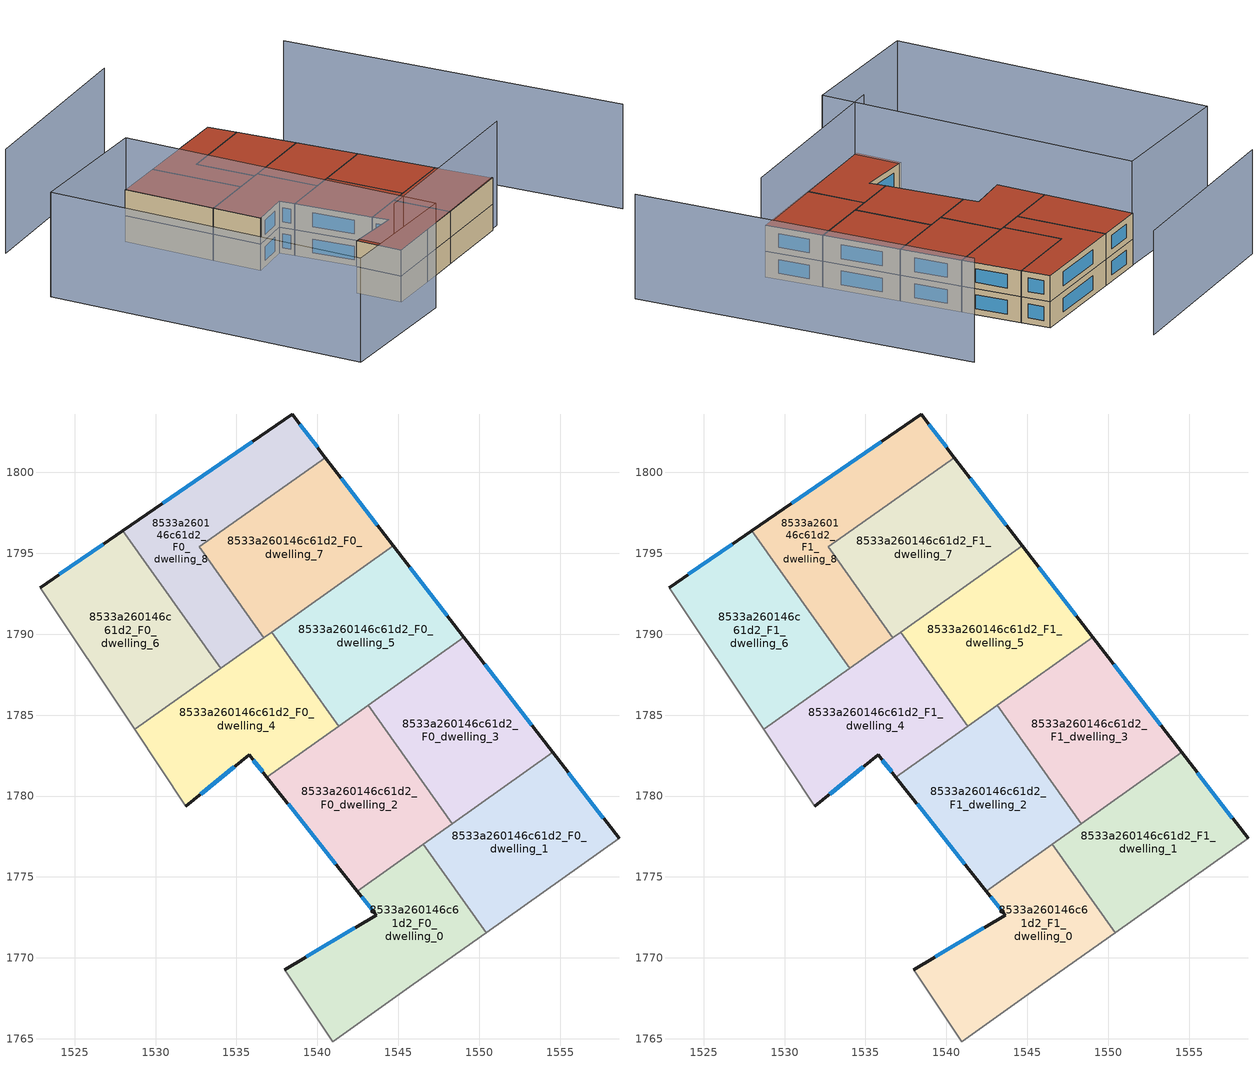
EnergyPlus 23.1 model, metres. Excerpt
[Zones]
8533a260146c61d2_F0_dwelling_0
 floor ground (EU_floor_Construction): 1546.54,1777.03 1550.42,1771.56 1545.92,1768.37 1540.94,1764.82 1537.99,1769.26 1543.63,1772.65 1542.46,1774.13 z0
 wall outside (EU_wall_Construction): 1542.46,1774.13 1543.63,1772.65 1537.99,1769.26 z0:3
 wall adiabatic (EU_wall_Construction): 1537.99,1769.26 1540.94,1764.82 1545.92,1768.37 1550.42,1771.56 z0:3
 wall to 8533a260146c61d2_F0_dwelling_1 (EU_wall_Construction): 1550.42,1771.56 1546.54,1777.03 z0:3
 wall to 8533a260146c61d2_F0_dwelling_2 (EU_wall_Construction): 1546.54,1777.03 1542.46,1774.13 z0:3
 window (EU_Window_Construction): 1542.31,1771.85 1539.32,1770.06 / 1542.73,1773.78 1543.36,1773 z0.7:2.3
8533a260146c61d2_F0_dwelling_1
 floor ground (EU_floor_Construction): 1554.54,1782.7 1558.64,1777.38 1550.42,1771.56 1546.54,1777.03 z0
 wall outside (EU_wall_Construction): 1558.64,1777.38 1554.54,1782.7 z0:3
 wall adiabatic (EU_wall_Construction): 1550.42,1771.56 1558.64,1777.38 z0:3
 wall to 8533a260146c61d2_F0_dwelling_3 (EU_wall_Construction): 1554.54,1782.7 1548.33,1778.3 z0:3
 wall to 8533a260146c61d2_F0_dwelling_2 (EU_wall_Construction): 1548.33,1778.3 1546.54,1777.03 z0:3
 window (EU_Window_Construction): 1557.68,1778.63 1555.5,1781.45 z0.7:2.3
8533a260146c61d2_F0_dwelling_2
 floor ground (EU_floor_Construction): 1543.14,1785.61 1548.33,1778.3 1542.46,1774.13 1536.88,1781.17 z0
 wall outside (EU_wall_Construction): 1536.88,1781.17 1542.46,1774.13 z0:3
 wall to 8533a260146c61d2_F0_dwelling_3 (EU_wall_Construction): 1548.33,1778.3 1543.14,1785.61 z0:3
 wall to 8533a260146c61d2_F0_dwelling_4 (EU_wall_Construction): 1541.31,1784.32 1536.88,1781.17 z0:3
 wall to 8533a260146c61d2_F0_dwelling_5 (EU_wall_Construction): 1543.13,1785.61 1541.31,1784.32 z0:3
 window (EU_Window_Construction): 1538.19,1779.52 1541.15,1775.79 z0.7:2.3
8533a260146c61d2_F0_dwelling_3
 floor ground (EU_floor_Construction): 1549.05,1789.82 1554.54,1782.7 1548.33,1778.3 1543.14,1785.61 z0
 wall outside (EU_wall_Construction): 1554.54,1782.7 1549.05,1789.82 z0:3
 wall to 8533a260146c61d2_F0_dwelling_5 (EU_wall_Construction): 1549.05,1789.82 1543.14,1785.61 z0:3
 window (EU_Window_Construction): 1553.25,1784.37 1550.34,1788.15 z0.7:2.3
8533a260146c61d2_F0_dwelling_4
 floor ground (EU_floor_Construction): 1537.18,1790.13 1541.31,1784.32 1536.88,1781.17 1535.79,1782.54 1531.86,1779.38 1528.71,1784.12 z0
 wall outside (EU_wall_Construction): 1531.86,1779.38 1535.79,1782.54 1536.88,1781.17 z0:3
 wall adiabatic (EU_wall_Construction): 1528.71,1784.12 1531.86,1779.38 z0:3
 wall to 8533a260146c61d2_F0_dwelling_5 (EU_wall_Construction): 1541.31,1784.32 1537.18,1790.13 z0:3
 wall to 8533a260146c61d2_F0_dwelling_6 (EU_wall_Construction): 1534.02,1787.88 1528.71,1784.12 z0:3
 wall to 8533a260146c61d2_F0_dwelling_8 (EU_wall_Construction): 1536.69,1789.78 1534.02,1787.88 z0:3
 wall to 8533a260146c61d2_F0_dwelling_7 (EU_wall_Construction): 1537.18,1790.13 1536.69,1789.78 z0:3
 window (EU_Window_Construction): 1536.05,1782.22 1536.62,1781.49 / 1532.79,1780.12 1534.87,1781.8 z0.7:2.3
8533a260146c61d2_F0_dwelling_5
 floor ground (EU_floor_Construction): 1544.7,1795.46 1549.05,1789.82 1541.31,1784.32 1537.18,1790.13 z0
 wall outside (EU_wall_Construction): 1549.05,1789.82 1544.7,1795.46 z0:3
 wall to 8533a260146c61d2_F0_dwelling_7 (EU_wall_Construction): 1544.7,1795.46 1537.18,1790.13 z0:3
 window (EU_Window_Construction): 1548.03,1791.14 1545.72,1794.14 z0.7:2.3
8533a260146c61d2_F0_dwelling_6
 floor ground (EU_floor_Construction): 1527.97,1796.4 1534.02,1787.88 1528.71,1784.12 1522.86,1792.88 z0
 wall outside (EU_wall_Construction): 1527.97,1796.4 1522.86,1792.88 z0:3
 wall adiabatic (EU_wall_Construction): 1522.86,1792.88 1528.71,1784.12 z0:3
 wall to 8533a260146c61d2_F0_dwelling_8 (EU_wall_Construction): 1534.02,1787.88 1527.97,1796.4 z0:3
 window (EU_Window_Construction): 1526.77,1795.57 1524.06,1793.71 z0.7:2.3
8533a260146c61d2_F0_dwelling_7
 floor ground (EU_floor_Construction): 1540.49,1800.92 1544.7,1795.46 1536.69,1789.78 1532.7,1795.39 z0
 wall outside (EU_wall_Construction): 1544.7,1795.46 1540.49,1800.92 z0:3
 wall to 8533a260146c61d2_F0_dwelling_8 (EU_wall_Construction): 1540.49,1800.92 1532.7,1795.39 1536.69,1789.78 z0:3
 window (EU_Window_Construction): 1543.71,1796.75 1541.48,1799.64 z0.7:2.3
8533a260146c61d2_F0_dwelling_8
 floor ground (EU_floor_Construction): 1538.43,1803.59 1540.49,1800.92 1532.7,1795.39 1536.69,1789.78 1534.02,1787.88 1527.97,1796.4 z0
 wall outside (EU_wall_Construction): 1540.49,1800.92 1538.43,1803.59 1527.97,1796.4 z0:3
 window (EU_Window_Construction): 1535.98,1801.9 1530.43,1798.09 / 1540.01,1801.55 1538.92,1802.97 z0.7:2.3
8533a260146c61d2_F1_dwelling_0
 floor to 8533a260146c61d2_F0_dwelling_0 (EU_floor_Construction): 1546.54,1777.03 1550.42,1771.56 1545.92,1768.37 1540.94,1764.82 1537.99,1769.26 1543.63,1772.65 1542.46,1774.13 z3
 wall outside (EU_wall_Construction): 1542.46,1774.13 1543.63,1772.65 1537.99,1769.26 z3:6
 wall adiabatic (EU_wall_Construction): 1537.99,1769.26 1540.94,1764.82 1545.92,1768.37 1550.42,1771.56 z3:6
 wall to 8533a260146c61d2_F1_dwelling_1 (EU_wall_Construction): 1550.42,1771.56 1546.54,1777.03 z3:6
 wall to 8533a260146c61d2_F1_dwelling_2 (EU_wall_Construction): 1546.54,1777.03 1542.46,1774.13 z3:6
 window (EU_Window_Construction): 1542.31,1771.85 1539.32,1770.06 / 1542.73,1773.78 1543.36,1773 z3.7:5.3
 roof outside (EU_roof_Construction): 1545.92,1768.37 1550.42,1771.56 1546.54,1777.03 1542.46,1774.13 1543.63,1772.65 1537.99,1769.26 1540.94,1764.82 z6
8533a260146c61d2_F1_dwelling_1
 floor to 8533a260146c61d2_F0_dwelling_1 (EU_floor_Construction): 1554.54,1782.7 1558.64,1777.38 1550.42,1771.56 1546.54,1777.03 z3
 wall outside (EU_wall_Construction): 1558.64,1777.38 1554.54,1782.7 z3:6
 wall adiabatic (EU_wall_Construction): 1550.42,1771.56 1558.64,1777.38 z3:6
 wall to 8533a260146c61d2_F1_dwelling_3 (EU_wall_Construction): 1554.54,1782.7 1548.33,1778.3 z3:6
 wall to 8533a260146c61d2_F1_dwelling_2 (EU_wall_Construction): 1548.33,1778.3 1546.54,1777.03 z3:6
 window (EU_Window_Construction): 1557.68,1778.63 1555.5,1781.45 z3.7:5.3
 roof outside (EU_roof_Construction): 1558.64,1777.38 1554.54,1782.7 1546.54,1777.03 1550.42,1771.56 z6
8533a260146c61d2_F1_dwelling_2
 floor to 8533a260146c61d2_F0_dwelling_2 (EU_floor_Construction): 1543.13,1785.61 1548.33,1778.3 1542.46,1774.13 1536.88,1781.17 z3
 wall outside (EU_wall_Construction): 1536.88,1781.17 1542.46,1774.13 z3:6
 wall to 8533a260146c61d2_F1_dwelling_3 (EU_wall_Construction): 1548.33,1778.3 1543.14,1785.61 z3:6
 wall to 8533a260146c61d2_F1_dwelling_4 (EU_wall_Construction): 1541.31,1784.32 1536.88,1781.17 z3:6
 wall to 8533a260146c61d2_F1_dwelling_5 (EU_wall_Construction): 1543.13,1785.61 1541.31,1784.32 z3:6
 window (EU_Window_Construction): 1538.19,1779.52 1541.15,1775.79 z3.7:5.3
 roof outside (EU_roof_Construction): 1548.33,1778.3 1543.14,1785.61 1536.88,1781.17 1542.46,1774.13 z6
8533a260146c61d2_F1_dwelling_3
 floor to 8533a260146c61d2_F0_dwelling_3 (EU_floor_Construction): 1549.05,1789.82 1554.54,1782.7 1548.33,1778.3 1543.13,1785.61 z3
 wall outside (EU_wall_Construction): 1554.54,1782.7 1549.05,1789.82 z3:6
 wall to 8533a260146c61d2_F1_dwelling_5 (EU_wall_Construction): 1549.05,1789.82 1543.14,1785.61 z3:6
 window (EU_Window_Construction): 1553.25,1784.37 1550.34,1788.15 z3.7:5.3
 roof outside (EU_roof_Construction): 1554.54,1782.7 1549.05,1789.82 1543.14,1785.61 1548.33,1778.3 z6
8533a260146c61d2_F1_dwelling_4
 floor to 8533a260146c61d2_F0_dwelling_4 (EU_floor_Construction): 1537.18,1790.13 1541.31,1784.32 1536.88,1781.17 1535.79,1782.54 1531.86,1779.38 1528.7,1784.12 z3
 wall outside (EU_wall_Construction): 1531.86,1779.38 1535.79,1782.54 1536.88,1781.17 z3:6
 wall adiabatic (EU_wall_Construction): 1528.71,1784.12 1531.86,1779.38 z3:6
 wall to 8533a260146c61d2_F1_dwelling_5 (EU_wall_Construction): 1541.31,1784.32 1537.18,1790.13 z3:6
 wall to 8533a260146c61d2_F1_dwelling_6 (EU_wall_Construction): 1534.02,1787.88 1528.71,1784.12 z3:6
 wall to 8533a260146c61d2_F1_dwelling_8 (EU_wall_Construction): 1536.69,1789.78 1534.02,1787.88 z3:6
 wall to 8533a260146c61d2_F1_dwelling_7 (EU_wall_Construction): 1537.18,1790.13 1536.69,1789.78 z3:6
 window (EU_Window_Construction): 1536.05,1782.22 1536.62,1781.49 / 1532.79,1780.12 1534.87,1781.8 z3.7:5.3
 roof outside (EU_roof_Construction): 1536.88,1781.17 1541.31,1784.32 1537.18,1790.13 1528.71,1784.12 1531.86,1779.38 1535.79,1782.54 z6
8533a260146c61d2_F1_dwelling_5
 floor to 8533a260146c61d2_F0_dwelling_5 (EU_floor_Construction): 1544.7,1795.46 1549.05,1789.82 1541.31,1784.32 1537.18,1790.13 z3
 wall outside (EU_wall_Construction): 1549.05,1789.82 1544.7,1795.46 z3:6
 wall to 8533a260146c61d2_F1_dwelling_7 (EU_wall_Construction): 1544.7,1795.46 1537.18,1790.13 z3:6
 window (EU_Window_Construction): 1548.03,1791.14 1545.72,1794.14 z3.7:5.3
 roof outside (EU_roof_Construction): 1549.05,1789.82 1544.7,1795.46 1537.18,1790.13 1541.31,1784.32 z6
8533a260146c61d2_F1_dwelling_6
 floor to 8533a260146c61d2_F0_dwelling_6 (EU_floor_Construction): 1527.97,1796.4 1534.02,1787.88 1528.7,1784.12 1522.86,1792.88 z3
 wall outside (EU_wall_Construction): 1527.97,1796.4 1522.86,1792.88 z3:6
 wall adiabatic (EU_wall_Construction): 1522.86,1792.88 1528.71,1784.12 z3:6
 wall to 8533a260146c61d2_F1_dwelling_8 (EU_wall_Construction): 1534.02,1787.88 1527.97,1796.4 z3:6
 window (EU_Window_Construction): 1526.77,1795.57 1524.06,1793.71 z3.7:5.3
 roof outside (EU_roof_Construction): 1534.02,1787.88 1527.97,1796.4 1522.86,1792.88 1528.71,1784.12 z6
8533a260146c61d2_F1_dwelling_7
 floor to 8533a260146c61d2_F0_dwelling_7 (EU_floor_Construction): 1540.49,1800.92 1544.7,1795.46 1536.69,1789.78 1532.7,1795.39 z3
 wall outside (EU_wall_Construction): 1544.7,1795.46 1540.49,1800.92 z3:6
 wall to 8533a260146c61d2_F1_dwelling_8 (EU_wall_Construction): 1540.49,1800.92 1532.7,1795.39 1536.69,1789.78 z3:6
 window (EU_Window_Construction): 1543.71,1796.75 1541.48,1799.64 z3.7:5.3
 roof outside (EU_roof_Construction): 1544.7,1795.46 1540.49,1800.92 1532.7,1795.39 1536.69,1789.78 z6
8533a260146c61d2_F1_dwelling_8
 floor to 8533a260146c61d2_F0_dwelling_8 (EU_floor_Construction): 1538.43,1803.59 1540.49,1800.92 1532.7,1795.39 1536.69,1789.78 1534.02,1787.88 1527.97,1796.4 z3
 wall outside (EU_wall_Construction): 1540.49,1800.92 1538.43,1803.59 1527.97,1796.4 z3:6
 window (EU_Window_Construction): 1535.98,1801.9 1530.43,1798.09 / 1540.01,1801.55 1538.92,1802.97 z3.7:5.3
 roof outside (EU_roof_Construction): 1536.69,1789.78 1532.7,1795.39 1540.49,1800.92 1538.43,1803.59 1527.97,1796.4 1534.02,1787.88 z6
shading: 1539.55,1763.81 1559.57,1778.31 / 1573.48,1775.98 1549.9,1807.98 / 1529.66,1810.41 1510.27,1796.12 / 1529.58,1752.65 1508.97,1783.66 / 1508.97,1783.66 1522.88,1792.9 / 1522.88,1792.9 1543.49,1761.89 / 1543.49,1761.89 1529.58,1752.65 z0:12
[Building]
EU S2 Campaign: North Axis=0; Terrain=City; Solar Distribution=FullExterior
[Site:Location]
Budapest.Ferenc.Liszt.Intl.AP: Latitude=47.437; Longitude=19.256; Time Zone=1; Elevation=185
[SizingPeriod:WeatherFileDays]
AnnualSizingPeriod: Begin Month=1; Begin Day of Month=1; End Month=12; End Day of Month=31; Day of Week for Start Day=Monday; Use Weather File Daylight Saving Period=No; Use Weather File Rain and Snow Indicators=No
[MATERIAL]
EU_InternalMass_Material: Roughness=MediumRough; Thickness=0.1; Conductivity=1; Density=1800; Specific Heat=900; Thermal Absorptance=0.9; Solar Absorptance=0.7; Visible Absorptance=0.7
[MATERIAL:NOMASS] Roughness=MediumRough; Thermal Absorptance=0.9; Solar Absorptance=0.7; Visible Absorptance=0.7
Name | Thermal Resistance
EU_wall_NoMass | 0.832559
EU_roof_NoMass | 1.39638
EU_floor_NoMass | 0.872794
[WINDOWMATERIAL:SIMPLEGLAZINGSYSTEM]
EU_Window_SimpleGlazing: UFactor=2.79869; Solar Heat Gain Coefficient=0.75; Visible Transmittance=0.75
[CONSTRUCTION]
EU_wall_Construction: EU_wall_NoMass
EU_roof_Construction: EU_roof_NoMass
EU_floor_Construction: EU_floor_NoMass
EU_Window_Construction: EU_Window_SimpleGlazing
EU_InternalMass_Construction: EU_InternalMass_Material
[ZONE] Type=1; Multiplier=1; Ceiling Height=autocalculate; Floor Area=autocalculate; Part of Total Floor Area=Yes
Name | Volume
8533a260146c61d2_F0_dwelling_0; 8533a260146c61d2_F1_dwelling_0 | 200.146
8533a260146c61d2_F0_dwelling_1; 8533a260146c61d2_F1_dwelling_1 | 200.153
8533a260146c61d2_F0_dwelling_2; 8533a260146c61d2_F1_dwelling_2 | 200.123
8533a260146c61d2_F0_dwelling_3 | 200.132
8533a260146c61d2_F1_dwelling_3; 8533a260146c61d2_F0_dwelling_8; 8533a260146c61d2_F1_dwelling_8 | 200.131
8533a260146c61d2_F0_dwelling_4 | 200.128
8533a260146c61d2_F1_dwelling_4 | 200.129
8533a260146c61d2_F0_dwelling_5 | 200.142
8533a260146c61d2_F1_dwelling_5 | 200.143
8533a260146c61d2_F0_dwelling_6; 8533a260146c61d2_F1_dwelling_6 | 200.147
8533a260146c61d2_F0_dwelling_7 | 200.125
8533a260146c61d2_F1_dwelling_7 | 200.124
[INTERNALMASS] Construction=EU_InternalMass_Construction
Name | Zone or ZoneList | Surface Area
8533a260146c61d2_F0_dwelling_0_EU_InternalMass | 8533a260146c61d2_F0_dwelling_0 | 66.7141
8533a260146c61d2_F0_dwelling_1_EU_InternalMass | 8533a260146c61d2_F0_dwelling_1 | 66.7174
8533a260146c61d2_F0_dwelling_2_EU_InternalMass | 8533a260146c61d2_F0_dwelling_2 | 66.7089
8533a260146c61d2_F0_dwelling_3_EU_InternalMass | 8533a260146c61d2_F0_dwelling_3 | 66.7132
8533a260146c61d2_F0_dwelling_4_EU_InternalMass | 8533a260146c61d2_F0_dwelling_4 | 66.708
8533a260146c61d2_F0_dwelling_5_EU_InternalMass | 8533a260146c61d2_F0_dwelling_5 | 66.7164
8533a260146c61d2_F0_dwelling_6_EU_InternalMass | 8533a260146c61d2_F0_dwelling_6 | 66.7161
8533a260146c61d2_F0_dwelling_7_EU_InternalMass | 8533a260146c61d2_F0_dwelling_7 | 66.7113
8533a260146c61d2_F0_dwelling_8_EU_InternalMass | 8533a260146c61d2_F0_dwelling_8 | 66.7104
8533a260146c61d2_F1_dwelling_0_EU_InternalMass | 8533a260146c61d2_F1_dwelling_0 | 66.7141
8533a260146c61d2_F1_dwelling_1_EU_InternalMass | 8533a260146c61d2_F1_dwelling_1 | 66.7174
8533a260146c61d2_F1_dwelling_2_EU_InternalMass | 8533a260146c61d2_F1_dwelling_2 | 66.7089
8533a260146c61d2_F1_dwelling_3_EU_InternalMass | 8533a260146c61d2_F1_dwelling_3 | 66.7132
8533a260146c61d2_F1_dwelling_4_EU_InternalMass | 8533a260146c61d2_F1_dwelling_4 | 66.708
8533a260146c61d2_F1_dwelling_5_EU_InternalMass | 8533a260146c61d2_F1_dwelling_5 | 66.7164
8533a260146c61d2_F1_dwelling_6_EU_InternalMass | 8533a260146c61d2_F1_dwelling_6 | 66.7161
8533a260146c61d2_F1_dwelling_7_EU_InternalMass | 8533a260146c61d2_F1_dwelling_7 | 66.7113
8533a260146c61d2_F1_dwelling_8_EU_InternalMass | 8533a260146c61d2_F1_dwelling_8 | 66.7104
[OTHEREQUIPMENT] Fuel Type=Electricity; Design Level Calculation Method=Watts/Area; Power per Zone Floor Area=1; Fraction Latent=0; Fraction Radiant=0; Fraction Lost=0; Carbon Dioxide Generation Rate=0; EndUse Subcategory=EU_Step8_InternalGains
Name | Zone or ZoneList or Space or SpaceList | Schedule
EU_Step8_InternalGain_8533a260146c61d2_F0_dwelling_0_f000 | 8533a260146c61d2_F0_dwelling_0 | EU_Step8_GainSchedule_8533a260146c61d2_F0_dwelling_0_f000
EU_Step8_InternalGain_8533a260146c61d2_F0_dwelling_1_f000 | 8533a260146c61d2_F0_dwelling_1 | EU_Step8_GainSchedule_8533a260146c61d2_F0_dwelling_1_f000
EU_Step8_InternalGain_8533a260146c61d2_F0_dwelling_2_f000 | 8533a260146c61d2_F0_dwelling_2 | EU_Step8_GainSchedule_8533a260146c61d2_F0_dwelling_2_f000
EU_Step8_InternalGain_8533a260146c61d2_F0_dwelling_3_f000 | 8533a260146c61d2_F0_dwelling_3 | EU_Step8_GainSchedule_8533a260146c61d2_F0_dwelling_3_f000
EU_Step8_InternalGain_8533a260146c61d2_F0_dwelling_4_f000 | 8533a260146c61d2_F0_dwelling_4 | EU_Step8_GainSchedule_8533a260146c61d2_F0_dwelling_4_f000
EU_Step8_InternalGain_8533a260146c61d2_F0_dwelling_5_f000 | 8533a260146c61d2_F0_dwelling_5 | EU_Step8_GainSchedule_8533a260146c61d2_F0_dwelling_5_f000
EU_Step8_InternalGain_8533a260146c61d2_F0_dwelling_6_f000 | 8533a260146c61d2_F0_dwelling_6 | EU_Step8_GainSchedule_8533a260146c61d2_F0_dwelling_6_f000
EU_Step8_InternalGain_8533a260146c61d2_F0_dwelling_7_f000 | 8533a260146c61d2_F0_dwelling_7 | EU_Step8_GainSchedule_8533a260146c61d2_F0_dwelling_7_f000
EU_Step8_InternalGain_8533a260146c61d2_F0_dwelling_8_f000 | 8533a260146c61d2_F0_dwelling_8 | EU_Step8_GainSchedule_8533a260146c61d2_F0_dwelling_8_f000
EU_Step8_InternalGain_8533a260146c61d2_F1_dwelling_0_f000 | 8533a260146c61d2_F1_dwelling_0 | EU_Step8_GainSchedule_8533a260146c61d2_F1_dwelling_0_f000
EU_Step8_InternalGain_8533a260146c61d2_F1_dwelling_1_f000 | 8533a260146c61d2_F1_dwelling_1 | EU_Step8_GainSchedule_8533a260146c61d2_F1_dwelling_1_f000
EU_Step8_InternalGain_8533a260146c61d2_F1_dwelling_2_f000 | 8533a260146c61d2_F1_dwelling_2 | EU_Step8_GainSchedule_8533a260146c61d2_F1_dwelling_2_f000
EU_Step8_InternalGain_8533a260146c61d2_F1_dwelling_3_f000 | 8533a260146c61d2_F1_dwelling_3 | EU_Step8_GainSchedule_8533a260146c61d2_F1_dwelling_3_f000
EU_Step8_InternalGain_8533a260146c61d2_F1_dwelling_4_f000 | 8533a260146c61d2_F1_dwelling_4 | EU_Step8_GainSchedule_8533a260146c61d2_F1_dwelling_4_f000
EU_Step8_InternalGain_8533a260146c61d2_F1_dwelling_5_f000 | 8533a260146c61d2_F1_dwelling_5 | EU_Step8_GainSchedule_8533a260146c61d2_F1_dwelling_5_f000
EU_Step8_InternalGain_8533a260146c61d2_F1_dwelling_6_f000 | 8533a260146c61d2_F1_dwelling_6 | EU_Step8_GainSchedule_8533a260146c61d2_F1_dwelling_6_f000
EU_Step8_InternalGain_8533a260146c61d2_F1_dwelling_7_f000 | 8533a260146c61d2_F1_dwelling_7 | EU_Step8_GainSchedule_8533a260146c61d2_F1_dwelling_7_f000
EU_Step8_InternalGain_8533a260146c61d2_F1_dwelling_8_f000 | 8533a260146c61d2_F1_dwelling_8 | EU_Step8_GainSchedule_8533a260146c61d2_F1_dwelling_8_f000
[ZONEVENTILATION:DESIGNFLOWRATE] Schedule=EU_AlwaysOn; Design Flow Rate Calculation Method=AirChanges/Hour; Air Changes per Hour=0.475469; Ventilation Type=Natural; Fan Pressure Rise=0; Fan Total Efficiency=1; Constant Term Coefficient=1; Temperature Term Coefficient=0; Velocity Term Coefficient=0; Velocity Squared Term Coefficient=0; Minimum Indoor Temperature=-100; Maximum Indoor Temperature=100; Delta Temperature=-100; Minimum Outdoor Temperature=-100; Maximum Outdoor Temperature=100; Maximum Wind Speed=40
Name | Zone or ZoneList or Space or SpaceList
EU_ConstantAir_8533a260146c61d2_F0_dwelling_0 | 8533a260146c61d2_F0_dwelling_0
EU_ConstantAir_8533a260146c61d2_F0_dwelling_1 | 8533a260146c61d2_F0_dwelling_1
EU_ConstantAir_8533a260146c61d2_F0_dwelling_2 | 8533a260146c61d2_F0_dwelling_2
EU_ConstantAir_8533a260146c61d2_F0_dwelling_3 | 8533a260146c61d2_F0_dwelling_3
EU_ConstantAir_8533a260146c61d2_F0_dwelling_4 | 8533a260146c61d2_F0_dwelling_4
EU_ConstantAir_8533a260146c61d2_F0_dwelling_5 | 8533a260146c61d2_F0_dwelling_5
EU_ConstantAir_8533a260146c61d2_F0_dwelling_6 | 8533a260146c61d2_F0_dwelling_6
EU_ConstantAir_8533a260146c61d2_F0_dwelling_7 | 8533a260146c61d2_F0_dwelling_7
EU_ConstantAir_8533a260146c61d2_F0_dwelling_8 | 8533a260146c61d2_F0_dwelling_8
EU_ConstantAir_8533a260146c61d2_F1_dwelling_0 | 8533a260146c61d2_F1_dwelling_0
EU_ConstantAir_8533a260146c61d2_F1_dwelling_1 | 8533a260146c61d2_F1_dwelling_1
EU_ConstantAir_8533a260146c61d2_F1_dwelling_2 | 8533a260146c61d2_F1_dwelling_2
EU_ConstantAir_8533a260146c61d2_F1_dwelling_3 | 8533a260146c61d2_F1_dwelling_3
EU_ConstantAir_8533a260146c61d2_F1_dwelling_4 | 8533a260146c61d2_F1_dwelling_4
EU_ConstantAir_8533a260146c61d2_F1_dwelling_5 | 8533a260146c61d2_F1_dwelling_5
EU_ConstantAir_8533a260146c61d2_F1_dwelling_6 | 8533a260146c61d2_F1_dwelling_6
EU_ConstantAir_8533a260146c61d2_F1_dwelling_7 | 8533a260146c61d2_F1_dwelling_7
EU_ConstantAir_8533a260146c61d2_F1_dwelling_8 | 8533a260146c61d2_F1_dwelling_8
[HVACTEMPLATE:THERMOSTAT] Constant Heating Setpoint=20; Constant Cooling Setpoint=50
EU_HeatOnly_8533a260146c61d2_F0_dwelling_0; EU_HeatOnly_8533a260146c61d2_F0_dwelling_1; EU_HeatOnly_8533a260146c61d2_F0_dwelling_2; EU_HeatOnly_8533a260146c61d2_F0_dwelling_3; EU_HeatOnly_8533a260146c61d2_F0_dwelling_4; EU_HeatOnly_8533a260146c61d2_F0_dwelling_5; EU_HeatOnly_8533a260146c61d2_F0_dwelling_6; EU_HeatOnly_8533a260146c61d2_F0_dwelling_7; EU_HeatOnly_8533a260146c61d2_F0_dwelling_8; EU_HeatOnly_8533a260146c61d2_F1_dwelling_0; EU_HeatOnly_8533a260146c61d2_F1_dwelling_1; EU_HeatOnly_8533a260146c61d2_F1_dwelling_2; EU_HeatOnly_8533a260146c61d2_F1_dwelling_3; EU_HeatOnly_8533a260146c61d2_F1_dwelling_4; EU_HeatOnly_8533a260146c61d2_F1_dwelling_5; EU_HeatOnly_8533a260146c61d2_F1_dwelling_6; EU_HeatOnly_8533a260146c61d2_F1_dwelling_7; EU_HeatOnly_8533a260146c61d2_F1_dwelling_8
[HVACTEMPLATE:ZONE:IDEALLOADSAIRSYSTEM] System Availability Schedule=EU_AlwaysOn; Maximum Heating Supply Air Temperature=50; Minimum Cooling Supply Air Temperature=13; Maximum Heating Supply Air Humidity Ratio=0.0156; Minimum Cooling Supply Air Humidity Ratio=0.0077; Heating Limit=NoLimit; Cooling Limit=NoLimit; Heating Availability Schedule=EU_AlwaysOn; Cooling Availability Schedule=EU_CoolingOff; Dehumidification Control Type=ConstantSensibleHeatRatio; Cooling Sensible Heat Ratio=0.7; Dehumidification Setpoint=60; Humidification Control Type=None; Humidification Setpoint=30; Outdoor Air Method=None; Outdoor Air Flow Rate per Person=0.00944; Outdoor Air Flow Rate per Zone Floor Area=0; Outdoor Air Flow Rate per Zone=0; Demand Controlled Ventilation Type=None; Outdoor Air Economizer Type=NoEconomizer; Heat Recovery Type=None; Sensible Heat Recovery Effectiveness=0.7; Latent Heat Recovery Effectiveness=0.65
Name | Template Thermostat
8533a260146c61d2_F0_dwelling_0 | EU_HeatOnly_8533a260146c61d2_F0_dwelling_0
8533a260146c61d2_F0_dwelling_1 | EU_HeatOnly_8533a260146c61d2_F0_dwelling_1
8533a260146c61d2_F0_dwelling_2 | EU_HeatOnly_8533a260146c61d2_F0_dwelling_2
8533a260146c61d2_F0_dwelling_3 | EU_HeatOnly_8533a260146c61d2_F0_dwelling_3
8533a260146c61d2_F0_dwelling_4 | EU_HeatOnly_8533a260146c61d2_F0_dwelling_4
8533a260146c61d2_F0_dwelling_5 | EU_HeatOnly_8533a260146c61d2_F0_dwelling_5
8533a260146c61d2_F0_dwelling_6 | EU_HeatOnly_8533a260146c61d2_F0_dwelling_6
8533a260146c61d2_F0_dwelling_7 | EU_HeatOnly_8533a260146c61d2_F0_dwelling_7
8533a260146c61d2_F0_dwelling_8 | EU_HeatOnly_8533a260146c61d2_F0_dwelling_8
8533a260146c61d2_F1_dwelling_0 | EU_HeatOnly_8533a260146c61d2_F1_dwelling_0
8533a260146c61d2_F1_dwelling_1 | EU_HeatOnly_8533a260146c61d2_F1_dwelling_1
8533a260146c61d2_F1_dwelling_2 | EU_HeatOnly_8533a260146c61d2_F1_dwelling_2
8533a260146c61d2_F1_dwelling_3 | EU_HeatOnly_8533a260146c61d2_F1_dwelling_3
8533a260146c61d2_F1_dwelling_4 | EU_HeatOnly_8533a260146c61d2_F1_dwelling_4
8533a260146c61d2_F1_dwelling_5 | EU_HeatOnly_8533a260146c61d2_F1_dwelling_5
8533a260146c61d2_F1_dwelling_6 | EU_HeatOnly_8533a260146c61d2_F1_dwelling_6
8533a260146c61d2_F1_dwelling_7 | EU_HeatOnly_8533a260146c61d2_F1_dwelling_7
8533a260146c61d2_F1_dwelling_8 | EU_HeatOnly_8533a260146c61d2_F1_dwelling_8
[SIZING:ZONE] Zone Cooling Design Supply Air Temperature Input Method=SupplyAirTemperature; Zone Cooling Design Supply Air Temperature=13; Zone Heating Design Supply Air Temperature Input Method=SupplyAirTemperature; Zone Heating Design Supply Air Temperature=50; Zone Cooling Design Supply Air Humidity Ratio=0.008; Zone Heating Design Supply Air Humidity Ratio=0.008; Cooling Design Air Flow Method=DesignDay; Cooling Design Air Flow Rate=0; Cooling Minimum Air Flow per Zone Floor Area=0.000762; Cooling Minimum Air Flow=0; Cooling Minimum Air Flow Fraction=0.2; Heating Design Air Flow Method=DesignDay; Heating Design Air Flow Rate=0; Heating Maximum Air Flow per Zone Floor Area=0.002032; Heating Maximum Air Flow=0.141576; Heating Maximum Air Flow Fraction=0.3; Account for Dedicated Outdoor Air System=No; Dedicated Outdoor Air System Control Strategy=NeutralSupplyAir; Dedicated Outdoor Air Low Setpoint Temperature for Design=autosize; Dedicated Outdoor Air High Setpoint Temperature for Design=autosize; Zone Load Sizing Method=Sensible Load Only No Latent Load; Zone Latent Cooling Design Supply Air Humidity Ratio Input Method=HumidityRatioDifference; Zone Cooling Design Supply Air Humidity Ratio Difference=0.005; Zone Latent Heating Design Supply Air Humidity Ratio Input Method=HumidityRatioDifference; Zone Humidification Design Supply Air Humidity Ratio Difference=0.005
8533a260146c61d2_F0_dwelling_0; 8533a260146c61d2_F0_dwelling_1; 8533a260146c61d2_F0_dwelling_2; 8533a260146c61d2_F0_dwelling_3; 8533a260146c61d2_F0_dwelling_4; 8533a260146c61d2_F0_dwelling_5; 8533a260146c61d2_F0_dwelling_6; 8533a260146c61d2_F0_dwelling_7; 8533a260146c61d2_F0_dwelling_8; 8533a260146c61d2_F1_dwelling_0; 8533a260146c61d2_F1_dwelling_1; 8533a260146c61d2_F1_dwelling_2; 8533a260146c61d2_F1_dwelling_3; 8533a260146c61d2_F1_dwelling_4; 8533a260146c61d2_F1_dwelling_5; 8533a260146c61d2_F1_dwelling_6; 8533a260146c61d2_F1_dwelling_7; 8533a260146c61d2_F1_dwelling_8
[SCHEDULE:CONSTANT]
Name | Hourly Value
EU_AlwaysOn | 1
EU_CoolingOff | 0
[SCHEDULE:FILE] Column Number=1; Rows to Skip at Top=0; Number of Hours of Data=8760; Column Separator=Comma; Interpolate to Timestep=No; Minutes per Item=60; Adjust Schedule for Daylight Savings=Yes
Name | File
EU_Step8_GainSchedule_8533a260146c61d2_F0_dwelling_0_f000 | ../../schedules/8533a260146c61d2/8533a260146c61d2_F0_dwelling_0_f000_gain.csv
EU_Step8_GainSchedule_8533a260146c61d2_F0_dwelling_1_f000 | ../../schedules/8533a260146c61d2/8533a260146c61d2_F0_dwelling_1_f000_gain.csv
EU_Step8_GainSchedule_8533a260146c61d2_F0_dwelling_2_f000 | ../../schedules/8533a260146c61d2/8533a260146c61d2_F0_dwelling_2_f000_gain.csv
EU_Step8_GainSchedule_8533a260146c61d2_F0_dwelling_3_f000 | ../../schedules/8533a260146c61d2/8533a260146c61d2_F0_dwelling_3_f000_gain.csv
EU_Step8_GainSchedule_8533a260146c61d2_F0_dwelling_4_f000 | ../../schedules/8533a260146c61d2/8533a260146c61d2_F0_dwelling_4_f000_gain.csv
EU_Step8_GainSchedule_8533a260146c61d2_F0_dwelling_5_f000 | ../../schedules/8533a260146c61d2/8533a260146c61d2_F0_dwelling_5_f000_gain.csv
EU_Step8_GainSchedule_8533a260146c61d2_F0_dwelling_6_f000 | ../../schedules/8533a260146c61d2/8533a260146c61d2_F0_dwelling_6_f000_gain.csv
EU_Step8_GainSchedule_8533a260146c61d2_F0_dwelling_7_f000 | ../../schedules/8533a260146c61d2/8533a260146c61d2_F0_dwelling_7_f000_gain.csv
EU_Step8_GainSchedule_8533a260146c61d2_F0_dwelling_8_f000 | ../../schedules/8533a260146c61d2/8533a260146c61d2_F0_dwelling_8_f000_gain.csv
EU_Step8_GainSchedule_8533a260146c61d2_F1_dwelling_0_f000 | ../../schedules/8533a260146c61d2/8533a260146c61d2_F1_dwelling_0_f000_gain.csv
EU_Step8_GainSchedule_8533a260146c61d2_F1_dwelling_1_f000 | ../../schedules/8533a260146c61d2/8533a260146c61d2_F1_dwelling_1_f000_gain.csv
EU_Step8_GainSchedule_8533a260146c61d2_F1_dwelling_2_f000 | ../../schedules/8533a260146c61d2/8533a260146c61d2_F1_dwelling_2_f000_gain.csv
EU_Step8_GainSchedule_8533a260146c61d2_F1_dwelling_3_f000 | ../../schedules/8533a260146c61d2/8533a260146c61d2_F1_dwelling_3_f000_gain.csv
EU_Step8_GainSchedule_8533a260146c61d2_F1_dwelling_4_f000 | ../../schedules/8533a260146c61d2/8533a260146c61d2_F1_dwelling_4_f000_gain.csv
EU_Step8_GainSchedule_8533a260146c61d2_F1_dwelling_5_f000 | ../../schedules/8533a260146c61d2/8533a260146c61d2_F1_dwelling_5_f000_gain.csv
EU_Step8_GainSchedule_8533a260146c61d2_F1_dwelling_6_f000 | ../../schedules/8533a260146c61d2/8533a260146c61d2_F1_dwelling_6_f000_gain.csv
EU_Step8_GainSchedule_8533a260146c61d2_F1_dwelling_7_f000 | ../../schedules/8533a260146c61d2/8533a260146c61d2_F1_dwelling_7_f000_gain.csv
EU_Step8_GainSchedule_8533a260146c61d2_F1_dwelling_8_f000 | ../../schedules/8533a260146c61d2/8533a260146c61d2_F1_dwelling_8_f000_gain.csv
